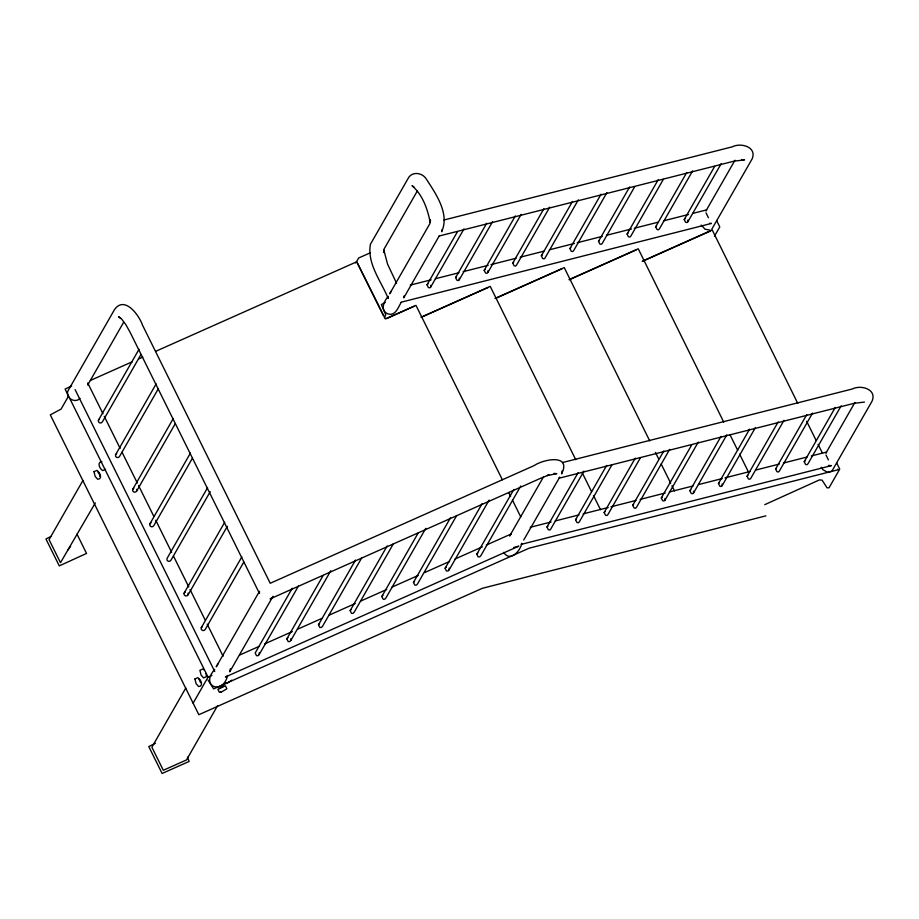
<?xml version="1.0" encoding="UTF-8"?>
<svg xmlns="http://www.w3.org/2000/svg" width="919" height="919" viewBox="0 0 919 919"><rect width="100%" height="100%" fill="white"/><g stroke="black" fill="none" stroke-linecap="round" stroke-linejoin="round"><path stroke-width="1.38" d="M70.579 546.277L68.098 549.826M99.815 476.341L99.746 475.284M404.073 295.918L403.763 297.836L439.075 236.172M441.97 229.761L441.648 231.68C450.046 213.599 435.468 193.231 425.865 178.378C421.614 172.312 411.482 171.359 408.047 178.573L370.391 244.339C366.945 263.902 381.27 281.352 388.186 298.468L388.22 296.366C383.958 301.041 379.777 310.622 387.841 313.861C395.377 316.469 398.295 307.222 401.178 302.34M562.083 470.987L561.612 473.859C571.79 453.595 543.474 459.132 534.077 465.623L270.22 583.278L142.548 325.234C139.16 315.24 124.502 295.183 114.496 309.623L67.857 391.069C65.352 397.961 75.094 403.797 79.999 398.364M230.336 668.745L229.75 671.823L273.012 596.282M68.144 396.767L61.091 409.093L50.304 414.871L198.837 714.718L482.337 588.309L765.895 515.858M87.696 385.05L123.663 322.247M140.952 354.539L102.48 421.718L101.435 422.809L99.746 422.935L98.494 421.855L98.402 420.213L139.01 349.3M82.963 480.442L49.063 539.637L60.493 562.704L95.289 502.946M158.091 389.139L119.619 456.318L118.574 457.409L116.885 457.536L115.622 456.456L115.541 454.813L156.15 383.901M175.23 423.739L136.747 490.918L135.713 492.01L134.025 492.124L132.761 491.056L132.681 489.413L173.289 418.501M192.358 458.328L153.887 525.507L152.853 526.61L151.164 526.725L149.9 525.657L149.808 524.014L190.428 453.101M207.568 487.702L166.948 558.603L167.04 560.245L168.303 561.325L169.981 561.199L171.026 560.108L210.21 491.688M355.791 262.972L358.64 258.009L370.219 252.84M227.349 526.288L188.165 594.708L187.12 595.799L185.431 595.926L184.179 594.846L184.087 593.203L224.695 522.291M417.203 191.198L384.062 249.06L383.614 252.541L383.901 250.198L387.485 263.937L396.548 283.201M243.776 562.129L205.305 629.308L204.259 630.4L202.571 630.526L201.318 629.446L201.227 627.803L241.835 556.891M384.418 317.664L385.739 314.792L381.351 304.568L385.256 302.466M185.787 688.032L151.888 747.216L163.318 770.283L186.488 759.956L217.562 705.7M463.992 228.9L430.758 286.935L429.828 287.842L428.38 287.544L427.036 284.821L457.444 231.726M193.116 703.184L208.027 677.165L211.956 675.408M214.759 669.388C199.607 686.056 222.754 695.878 227.602 675.58M492.573 221.651L459.339 279.686L458.397 280.594L456.961 280.295L455.606 277.572L486.725 223.237M292.231 588.286L255.183 652.984L256.527 655.695L258.147 655.684L259.25 654.477L298.445 586.058M521.153 214.391L487.92 272.438L486.978 273.334L485.542 273.035L484.187 270.312L515.306 215.988M330.817 570.699L290.909 640.359L289.807 641.565L288.187 641.577L286.831 638.866L323.178 575.42M549.734 207.143L516.489 265.177L515.559 266.085L514.112 265.786L512.768 263.064L543.887 208.728M361.753 557.822L322.569 626.253L321.466 627.447L319.846 627.47L318.491 624.748L355.538 560.062M578.315 199.882L545.07 257.929L544.14 258.825L542.692 258.526L541.348 255.804L572.468 201.479M393.412 543.715L354.229 612.134L353.126 613.341L351.506 613.352L350.15 610.63L387.198 545.943M606.896 192.634L573.651 250.669L572.721 251.576L571.273 251.278L569.929 248.555L601.049 194.219M425.784 528.345L385.888 598.016L384.785 599.222L383.166 599.234L381.81 596.511L418.145 533.066M634.765 186.614L602.232 243.42L601.302 244.316L599.854 244.017L598.51 241.306L629.63 186.971M456.732 515.479L417.548 583.898L416.445 585.104L414.814 585.116L413.47 582.393L450.517 517.707M663.346 179.354L630.813 236.16L629.883 237.068L628.435 236.769L627.091 234.046L658.211 179.71M489.103 500.12L449.207 569.78L448.104 570.986L446.473 570.998L445.129 568.287L482.176 503.589M692.627 170.865L659.394 228.911L658.464 229.807L657.016 229.509L655.672 226.798L686.78 172.462M520.763 486.002L480.867 555.662L479.764 556.868L478.133 556.88L476.789 554.168L513.836 489.471M721.208 163.616L687.975 221.651L687.033 222.559L685.597 222.26L684.241 219.538L714.66 166.442M543.485 476.904L509.643 536.007L510.7 534.284M734.982 160.239L705.918 210.979L706.619 209.888L692.708 213.415M523.727 540.016L559.751 477.122L559.051 478.213L854.256 403.292L864.423 402.097M583.967 471.091L550.722 529.126L549.792 530.033L548.344 529.735L547 527.012L578.12 472.676M714.408 236.286L719.772 226.924L716.602 220.514M611.836 465.071L579.303 521.877L578.373 522.773L576.925 522.474L575.581 519.752L606.689 465.428M640.417 457.811L607.884 514.617L606.942 515.525L605.506 515.226L604.151 512.503L635.27 458.167M669.698 449.322L636.465 507.368L635.523 508.264L634.087 507.966L632.731 505.255L663.851 450.919M698.279 442.073L665.034 500.108L664.104 501.016L662.656 500.717L661.312 497.995L691.72 444.899M726.86 434.813L693.615 492.86L692.685 493.756L691.237 493.457L689.893 490.746L721.013 436.41M755.441 427.565L722.196 485.6L721.266 486.507L719.818 486.208L718.474 483.486L749.594 429.15M784.022 420.305L750.777 478.351L749.847 479.247L748.399 478.948L747.055 476.237L778.175 421.901M812.591 413.056L779.358 471.091L778.427 471.998L776.98 471.7L775.636 468.977L806.744 414.641M841.172 405.796L807.939 463.842L807.008 464.75L805.561 464.44L804.217 461.729L835.325 407.393M854.946 402.419L825.882 453.17L826.583 452.068L811.282 455.962M391.287 291.116L389.679 293.816L429.989 223.42L430.448 219.951L430.161 222.283C427.611 208.992 422.556 194.679 412.022 185.684L414.251 187.246M217.837 664.138L216.218 666.838L259.48 591.296L259.445 593.398L130.153 332.368L125.869 324.706L121.848 319.295L118.551 316.722L120.78 318.273M711.88 229.072L752.144 158.884C757.187 146.925 740.817 142.365 732.317 146.822L443.957 220.009M98.402 420.213L99.528 418.972M115.541 454.813L116.667 453.561M132.681 489.413L133.806 488.161M149.808 524.014L150.946 522.762M184.087 593.203L185.224 591.962M201.227 627.803L202.352 626.551M286.831 638.866L287.9 637.729M318.491 624.748L319.559 623.61M350.15 610.63L351.219 609.492M381.81 596.511L382.878 595.374M413.47 582.393L414.538 581.256M445.129 568.287L446.197 567.138M476.789 554.168L477.857 553.02M427.036 284.821L427.921 284.005M455.606 277.572L456.502 276.745M484.187 270.312L485.083 269.497M512.768 263.064L513.652 262.237M541.348 255.804L542.233 254.988M569.929 248.555L570.814 247.728M598.51 241.306L599.395 240.479M627.091 234.046L627.976 233.219M655.672 226.798L656.557 225.971M684.241 219.538L685.137 218.711M547 527.012L547.885 526.185M575.581 519.752L576.466 518.936M604.151 512.503L605.047 511.676M632.731 505.255L633.628 504.428M661.312 497.995L662.197 497.168M689.893 490.746L690.778 489.919M718.474 483.486L719.359 482.659M747.055 476.237L747.94 475.41M775.636 468.977L776.521 468.15M804.217 461.729L805.101 460.901M231.818 680.152L227.705 682.863L224.259 683.529M764.769 504.657L819.415 479.913L822.08 480.12L827.02 487.794L829.007 487.851L839.736 469.104L836.566 462.694M271.955 598.005L270.14 598.889L540.395 478.385L548.976 474.928L547.402 475.525L556.788 473.676L554.019 473.4M227.234 676.097L225.419 676.981L518.833 546.15L513.687 547.529M221.157 687.401L222.007 686.987M71.648 385.98L65.088 389.059L208.176 677.406M90.349 380.466L132.302 361.753M138.849 358.835L142.79 357.077M155.897 351.23L356.744 261.789L385.337 318.927L415.974 305.384L502.36 479.752M386.635 318.548L414.136 306.28M420.982 317.239L490.229 286.372L575.731 459.684M421.545 317.193L488.138 287.498M101.871 461.706C96.484 462.119 99.907 469.046 102.664 470.597L105.559 469.31M494.996 298.457L564.232 267.59L649.733 440.902M495.548 298.411L562.152 268.716M568.999 279.675L638.245 248.796L723.747 422.12M569.55 279.629L636.155 249.934M643.001 260.893L712.248 230.014L797.749 403.326M642.255 261.421L710.157 231.151M51.326 536.282L45.95 538.982L59.276 565.886L86.535 553.433L77.012 534.215M239.916 654.937L259.572 646.172M264.821 643.828L292.345 631.56M297.584 629.228L322.489 618.119M329.036 615.202L355.251 603.507M360.489 601.175L386.704 589.493M391.942 587.149L418.156 575.466M424.704 572.537L449.609 561.44M454.848 559.097L482.372 546.828M486.3 545.07L511.205 533.973M155.449 743.287L148.775 746.561L162.112 773.476L189.13 761.426L187.465 757.176M221.33 692.076L226.855 688.825L225.465 685.873L223.972 685.861L217.895 689.25L219.285 692.202L221.33 692.076L220.56 692.271M223.443 686.482L219.526 688.722M222.685 686.769L223.799 686.47M225.534 683.598L226.292 683.403M439.087 236.034L734.292 161.101L744.459 159.917L741.748 159.63M410.276 285.108L431.149 279.813M435.319 278.744L458.972 272.748M463.142 271.679L488.184 265.327M490.976 264.626L516.018 258.262M520.188 257.205L543.841 251.197M549.401 249.796L574.444 243.432M577.235 242.731L602.278 236.367M606.448 235.31L631.491 228.957M634.271 228.245L657.924 222.249M663.495 220.836L688.538 214.472M401.201 302.19L711.444 223.443L709.502 223.328M562.543 462.544L852.281 389.001C860.781 384.556 877.151 389.116 872.108 401.075L831.844 471.252L827.571 472.343L822.838 469.655L821.207 467.311M530.24 527.288L551.113 521.992M555.283 520.935L578.936 514.927M583.117 513.87L608.16 507.518M610.94 506.806L635.982 500.453M640.152 499.396L665.195 493.032M669.365 491.975L693.018 485.967M698.589 484.566L722.242 478.558M725.022 477.846L750.065 471.493M755.625 470.08L779.278 464.084M783.459 463.015L807.112 457.019M208.039 680.003L213.622 688.905L529.103 548.195L838.427 469.678L837.634 469.264M709.985 230.095L705.114 229.233L701.243 225.132M828.49 465.451L831.419 465.623L521.165 544.381L521.854 543.278C520.349 550.975 510.114 562.508 503.692 552.365M97.885 471.952L99.482 474.445M198.826 679.244L199.607 680.244M204.317 670.089L202.812 668.998L199.917 670.284L201.054 675.017L203.604 677.9L206.499 676.602L206.074 673.627M708.446 217.746L706.022 212.863M828.41 459.925L825.986 455.043M98.655 472.791L99.091 473.572M199.595 680.083L200.687 682.576M806.641 421.27L816.152 440.488M818.059 444.337L822.505 453.308M730.088 434.928L737.704 450.31M739.611 454.147L748.503 472.09M655.454 452.435L658.624 458.834M661.163 463.969L670.686 483.187M671.95 485.749L674.489 490.872M582.083 472.492L591.595 491.722M593.502 495.559L600.486 509.654M508.712 492.561L510.608 496.409M512.515 500.258L520.763 516.915M357.571 263.454L383.315 315.424M87.719 382.936L102.974 413.734M104.249 416.296L120.136 448.38M122.043 452.228L137.299 483.026M138.574 485.588L153.829 516.386M155.736 520.234L171.623 552.308M173.53 556.167L188.786 586.954M190.061 589.527L205.305 620.314M207.212 624.173L223.11 656.246M75.094 389.599L214.724 671.49M200.342 681.714L200.583 682.449M722.07 484.014L722.196 485.6M687.849 220.066L687.975 221.651M693.489 491.274L693.615 492.86M664.919 498.523L665.034 500.108M487.794 270.852L487.92 272.438M459.213 278.101L459.339 279.686M430.632 285.361L430.758 286.935M188.039 593.123L188.165 594.708M136.621 489.333L136.747 490.918M449.138 568.091L449.207 569.78M290.852 638.682L290.909 640.359M259.192 652.789L259.25 654.477M94.002 471.665L95.139 476.398L97.69 479.281C103.158 478.983 99.689 471.895 96.897 470.379L94.002 471.665M194.943 678.957L196.092 683.69L198.63 686.573C204.098 686.275 200.641 679.187 197.838 677.671L194.943 678.957"/></g></svg>
